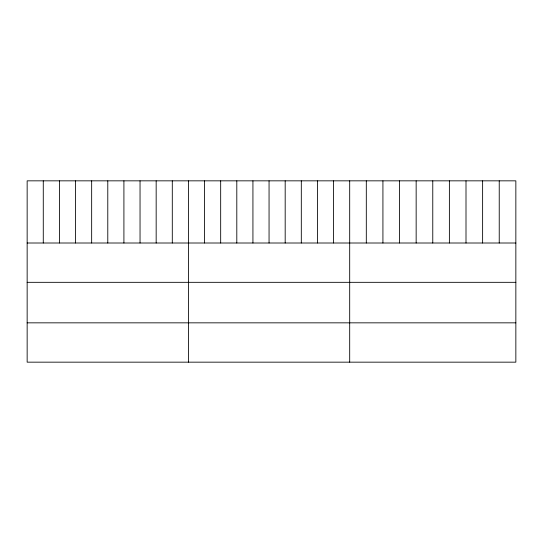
<?xml version="1.0" encoding="UTF-8"?>
<svg xmlns="http://www.w3.org/2000/svg" width="543" height="543" viewBox="0 0 543 543"><rect width="100%" height="100%" fill="white"/><g stroke="black" fill="none" stroke-linecap="round" stroke-linejoin="round"><path stroke-width="0.81" d="M515.85 243.006L515.85 362.161L27.15 362.161L27.15 180.839L515.85 180.839L515.85 243.006L27.15 243.006M27.15 282.326L515.85 282.326M27.15 322.841L515.85 322.841M499.234 180.839L499.234 243.006M482.618 180.839L482.618 243.006M466.003 180.839L466.003 243.006M449.387 180.839L449.387 243.006M432.771 180.839L432.771 243.006M416.155 180.839L416.155 243.006M399.539 180.839L399.539 243.006M382.924 180.839L382.924 243.006M366.308 180.839L366.308 243.006M349.692 180.839L349.692 362.161M333.565 180.839L333.565 243.006M317.438 180.839L317.438 243.006M301.311 180.839L301.311 243.006M285.184 180.839L285.184 243.006M269.056 180.839L269.056 243.006M252.929 180.839L252.929 243.006M236.802 180.839L236.802 243.006M220.675 180.839L220.675 243.006M204.548 180.839L204.548 243.006M188.421 180.839L188.421 362.161M172.294 180.839L172.294 243.006M156.167 180.839L156.167 243.006M140.04 180.839L140.04 243.006M123.913 180.839L123.913 243.006M107.785 180.839L107.785 243.006M91.658 180.839L91.658 243.006M75.531 180.839L75.531 243.006M59.404 180.839L59.404 243.006M43.277 180.839L43.277 243.006"/></g></svg>
